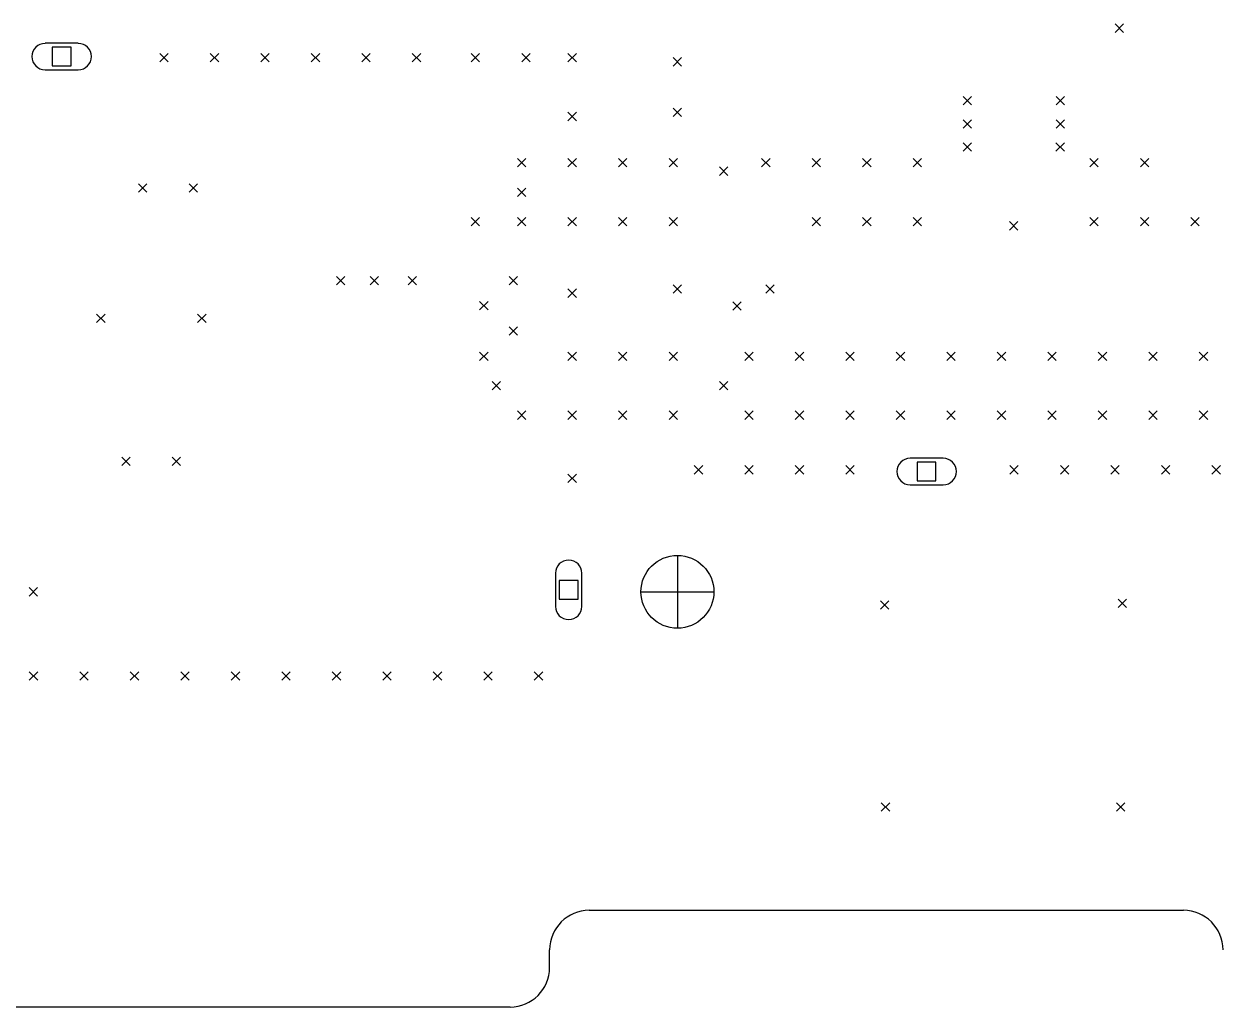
# Model space of a CAD drawing. Extents: x 3.56 to 8.19, y -7.27 to -2.1.
# Drawn here: x 4.939 to 6.363, y -5.874 to -4.705 of the extents above; entities that cross this region are included whole.
import ezdxf

# ---------------------------------------------------------------- set-up
doc = ezdxf.new("R2010")
doc.units = 0
doc.header["$MEASUREMENT"] = 0
doc.layers.add('BLACK', color=7, linetype='CONTINUOUS')

msp = doc.modelspace()

# ---------------------------------------------------------------- linework, layer by layer
at = {"layer": 'BLACK', "linetype": 'CONTINUOUS'}
for p, q in [((6.235, -4.705), (6.245, -4.715)), ((6.245, -4.705), (6.235, -4.715)), ((5.0031, -4.728), (4.9638, -4.728)), ((4.9946, -4.7326), (4.9723, -4.7326)), ((4.9723, -4.7326), (4.9723, -4.7549)), ((4.9946, -4.7549), (4.9946, -4.7326)), ((5.1, -4.74), (5.11, -4.75)), ((5.11, -4.74), (5.1, -4.75)), ((5.16, -4.74), (5.17, -4.75)), ((5.17, -4.74), (5.16, -4.75)), ((5.22, -4.74), (5.23, -4.75)), ((5.23, -4.74), (5.22, -4.75)), ((5.28, -4.74), (5.29, -4.75)), ((5.29, -4.74), (5.28, -4.75)), ((5.34, -4.74), (5.35, -4.75)), ((5.35, -4.74), (5.34, -4.75)), ((5.4, -4.74), (5.41, -4.75)), ((5.41, -4.74), (5.4, -4.75)), ((5.47, -4.74), (5.48, -4.75)), ((5.48, -4.74), (5.47, -4.75)), ((5.53, -4.74), (5.54, -4.75)), ((5.54, -4.74), (5.53, -4.75)), ((5.585, -4.74), (5.595, -4.75)), ((5.595, -4.74), (5.585, -4.75)), ((4.9723, -4.7549), (4.9946, -4.7549)), ((5.71, -4.745), (5.72, -4.755)), ((5.72, -4.745), (5.71, -4.755)), ((4.9638, -4.7595), (5.0031, -4.7595)), ((6.0544, -4.7913), (6.0644, -4.8013)), ((6.0644, -4.7913), (6.0544, -4.8013)), ((6.165, -4.7913), (6.175, -4.8013)), ((6.175, -4.7913), (6.165, -4.8013)), ((5.585, -4.81), (5.595, -4.82)), ((5.595, -4.81), (5.585, -4.82)), ((5.71, -4.805), (5.72, -4.815)), ((5.72, -4.805), (5.71, -4.815)), ((6.0544, -4.8188), (6.0644, -4.8288)), ((6.0644, -4.8188), (6.0544, -4.8288)), ((6.165, -4.8188), (6.175, -4.8288)), ((6.175, -4.8188), (6.165, -4.8288)), ((6.0544, -4.8464), (6.0644, -4.8564)), ((6.0644, -4.8464), (6.0544, -4.8564)), ((6.1647, -4.8464), (6.1747, -4.8564)), ((6.1747, -4.8464), (6.1647, -4.8564)), ((5.525, -4.865), (5.535, -4.875)), ((5.535, -4.865), (5.525, -4.875)), ((5.585, -4.865), (5.595, -4.875)), ((5.595, -4.865), (5.585, -4.875)), ((5.645, -4.865), (5.655, -4.875)), ((5.655, -4.865), (5.645, -4.875)), ((5.705, -4.865), (5.715, -4.875)), ((5.715, -4.865), (5.705, -4.875)), ((5.815, -4.865), (5.825, -4.875)), ((5.825, -4.865), (5.815, -4.875)), ((5.875, -4.865), (5.885, -4.875)), ((5.885, -4.865), (5.875, -4.875)), ((5.935, -4.865), (5.945, -4.875)), ((5.945, -4.865), (5.935, -4.875)), ((5.995, -4.865), (6.005, -4.875)), ((6.005, -4.865), (5.995, -4.875)), ((6.205, -4.865), (6.215, -4.875)), ((6.215, -4.865), (6.205, -4.875)), ((6.265, -4.865), (6.275, -4.875)), ((6.275, -4.865), (6.265, -4.875)), ((5.765, -4.875), (5.775, -4.885)), ((5.775, -4.875), (5.765, -4.885)), ((5.0748, -4.895), (5.0848, -4.905)), ((5.0848, -4.895), (5.0748, -4.905)), ((5.1348, -4.895), (5.1448, -4.905)), ((5.1448, -4.895), (5.1348, -4.905)), ((5.525, -4.9), (5.535, -4.91)), ((5.535, -4.9), (5.525, -4.91)), ((5.47, -4.935), (5.48, -4.945)), ((5.48, -4.935), (5.47, -4.945)), ((5.525, -4.935), (5.535, -4.945)), ((5.535, -4.935), (5.525, -4.945)), ((5.585, -4.935), (5.595, -4.945)), ((5.595, -4.935), (5.585, -4.945)), ((5.645, -4.935), (5.655, -4.945)), ((5.655, -4.935), (5.645, -4.945)), ((5.705, -4.935), (5.715, -4.945)), ((5.715, -4.935), (5.705, -4.945)), ((5.875, -4.935), (5.885, -4.945)), ((5.885, -4.935), (5.875, -4.945)), ((5.935, -4.935), (5.945, -4.945)), ((5.945, -4.935), (5.935, -4.945)), ((5.995, -4.935), (6.005, -4.945)), ((6.005, -4.935), (5.995, -4.945)), ((6.1096, -4.94), (6.1196, -4.95)), ((6.1196, -4.94), (6.1096, -4.95)), ((6.205, -4.935), (6.215, -4.945)), ((6.215, -4.935), (6.205, -4.945)), ((6.265, -4.935), (6.275, -4.945)), ((6.275, -4.935), (6.265, -4.945)), ((6.325, -4.935), (6.335, -4.945)), ((6.335, -4.935), (6.325, -4.945)), ((5.31, -5.005), (5.32, -5.015)), ((5.32, -5.005), (5.31, -5.015)), ((5.35, -5.005), (5.36, -5.015)), ((5.36, -5.005), (5.35, -5.015)), ((5.395, -5.005), (5.405, -5.015)), ((5.405, -5.005), (5.395, -5.015)), ((5.515, -5.005), (5.525, -5.015)), ((5.525, -5.005), (5.515, -5.015)), ((5.585, -5.02), (5.595, -5.03)), ((5.595, -5.02), (5.585, -5.03)), ((5.71, -5.015), (5.72, -5.025)), ((5.72, -5.015), (5.71, -5.025)), ((5.82, -5.015), (5.83, -5.025)), ((5.83, -5.015), (5.82, -5.025)), ((5.48, -5.035), (5.49, -5.045)), ((5.49, -5.035), (5.48, -5.045)), ((5.7808, -5.0352), (5.7908, -5.0452)), ((5.7908, -5.0352), (5.7808, -5.0452)), ((5.025, -5.05), (5.035, -5.06)), ((5.035, -5.05), (5.025, -5.06)), ((5.145, -5.05), (5.155, -5.06)), ((5.155, -5.05), (5.145, -5.06)), ((5.515, -5.065), (5.525, -5.075)), ((5.525, -5.065), (5.515, -5.075)), ((5.48, -5.095), (5.49, -5.105)), ((5.49, -5.095), (5.48, -5.105)), ((5.585, -5.095), (5.595, -5.105)), ((5.595, -5.095), (5.585, -5.105)), ((5.645, -5.095), (5.655, -5.105)), ((5.655, -5.095), (5.645, -5.105)), ((5.705, -5.095), (5.715, -5.105)), ((5.715, -5.095), (5.705, -5.105)), ((5.795, -5.095), (5.805, -5.105)), ((5.805, -5.095), (5.795, -5.105)), ((5.855, -5.095), (5.865, -5.105)), ((5.865, -5.095), (5.855, -5.105)), ((5.915, -5.095), (5.925, -5.105)), ((5.925, -5.095), (5.915, -5.105)), ((5.975, -5.095), (5.985, -5.105)), ((5.985, -5.095), (5.975, -5.105)), ((6.035, -5.095), (6.045, -5.105)), ((6.045, -5.095), (6.035, -5.105)), ((6.095, -5.095), (6.105, -5.105)), ((6.105, -5.095), (6.095, -5.105)), ((6.155, -5.095), (6.165, -5.105)), ((6.165, -5.095), (6.155, -5.105)), ((6.215, -5.095), (6.225, -5.105)), ((6.225, -5.095), (6.215, -5.105)), ((6.275, -5.095), (6.285, -5.105)), ((6.285, -5.095), (6.275, -5.105)), ((6.335, -5.095), (6.345, -5.105)), ((6.345, -5.095), (6.335, -5.105)), ((5.495, -5.13), (5.505, -5.14)), ((5.505, -5.13), (5.495, -5.14)), ((5.765, -5.13), (5.775, -5.14)), ((5.775, -5.13), (5.765, -5.14)), ((5.525, -5.165), (5.535, -5.175)), ((5.535, -5.165), (5.525, -5.175)), ((5.585, -5.165), (5.595, -5.175)), ((5.595, -5.165), (5.585, -5.175)), ((5.645, -5.165), (5.655, -5.175)), ((5.655, -5.165), (5.645, -5.175)), ((5.705, -5.165), (5.715, -5.175)), ((5.715, -5.165), (5.705, -5.175)), ((5.795, -5.165), (5.805, -5.175)), ((5.805, -5.165), (5.795, -5.175)), ((5.855, -5.165), (5.865, -5.175)), ((5.865, -5.165), (5.855, -5.175)), ((5.915, -5.165), (5.925, -5.175)), ((5.925, -5.165), (5.915, -5.175)), ((5.975, -5.165), (5.985, -5.175)), ((5.985, -5.165), (5.975, -5.175)), ((6.035, -5.165), (6.045, -5.175)), ((6.045, -5.165), (6.035, -5.175)), ((6.095, -5.165), (6.105, -5.175)), ((6.105, -5.165), (6.095, -5.175)), ((6.155, -5.165), (6.165, -5.175)), ((6.165, -5.165), (6.155, -5.175)), ((6.215, -5.165), (6.225, -5.175)), ((6.225, -5.165), (6.215, -5.175)), ((6.275, -5.165), (6.285, -5.175)), ((6.285, -5.165), (6.275, -5.175)), ((6.335, -5.165), (6.345, -5.175)), ((6.345, -5.165), (6.335, -5.175)), ((5.0548, -5.22), (5.0648, -5.23)), ((5.0648, -5.22), (5.0548, -5.23)), ((5.1148, -5.22), (5.1248, -5.23)), ((5.1248, -5.22), (5.1148, -5.23)), ((6.0308, -5.2212), (5.9914, -5.2212)), ((6.0222, -5.2258), (6, -5.2258)), ((6, -5.2258), (6, -5.2481)), ((6.0222, -5.2481), (6.0222, -5.2258)), ((5.585, -5.24), (5.595, -5.25)), ((5.595, -5.24), (5.585, -5.25)), ((5.735, -5.23), (5.745, -5.24)), ((5.745, -5.23), (5.735, -5.24)), ((5.795, -5.23), (5.805, -5.24)), ((5.805, -5.23), (5.795, -5.24)), ((5.855, -5.23), (5.865, -5.24)), ((5.865, -5.23), (5.855, -5.24)), ((5.915, -5.23), (5.925, -5.24)), ((5.925, -5.23), (5.915, -5.24)), ((6.11, -5.23), (6.12, -5.24)), ((6.12, -5.23), (6.11, -5.24)), ((6.17, -5.23), (6.18, -5.24)), ((6.18, -5.23), (6.17, -5.24)), ((6.23, -5.23), (6.24, -5.24)), ((6.24, -5.23), (6.23, -5.24)), ((6.29, -5.23), (6.3, -5.24)), ((6.3, -5.23), (6.29, -5.24)), ((6.35, -5.23), (6.36, -5.24)), ((6.36, -5.23), (6.35, -5.24)), ((5.9914, -5.2527), (6.0308, -5.2527)), ((6, -5.2481), (6.0222, -5.2481)), ((5.715, -5.3367), (5.715, -5.4233)), ((5.5701, -5.358), (5.5701, -5.3973)), ((5.597, -5.3665), (5.5747, -5.3665)), ((5.5747, -5.3665), (5.5747, -5.3888)), ((5.597, -5.3888), (5.597, -5.3665)), ((5.6016, -5.3973), (5.6016, -5.358)), ((4.9448, -5.375), (4.9548, -5.385)), ((4.9548, -5.375), (4.9448, -5.385)), ((5.6717, -5.38), (5.7583, -5.38)), ((5.5747, -5.3888), (5.597, -5.3888)), ((5.9562, -5.3907), (5.9662, -5.4007)), ((5.9662, -5.3907), (5.9562, -5.4007)), ((6.2387, -5.3887), (6.2487, -5.3987)), ((6.2487, -5.3887), (6.2387, -5.3987)), ((4.945, -5.475), (4.955, -5.485)), ((4.955, -5.475), (4.945, -5.485)), ((5.005, -5.475), (5.015, -5.485)), ((5.015, -5.475), (5.005, -5.485)), ((5.065, -5.475), (5.075, -5.485)), ((5.075, -5.475), (5.065, -5.485)), ((5.125, -5.475), (5.135, -5.485)), ((5.135, -5.475), (5.125, -5.485)), ((5.185, -5.475), (5.195, -5.485)), ((5.195, -5.475), (5.185, -5.485)), ((5.245, -5.475), (5.255, -5.485)), ((5.255, -5.475), (5.245, -5.485)), ((5.305, -5.475), (5.315, -5.485)), ((5.315, -5.475), (5.305, -5.485)), ((5.365, -5.475), (5.375, -5.485)), ((5.375, -5.475), (5.365, -5.485)), ((5.425, -5.475), (5.435, -5.485)), ((5.435, -5.475), (5.425, -5.485)), ((5.485, -5.475), (5.495, -5.485)), ((5.495, -5.475), (5.485, -5.485)), ((5.545, -5.475), (5.555, -5.485)), ((5.555, -5.475), (5.545, -5.485)), ((5.9572, -5.6308), (5.9672, -5.6408)), ((5.9672, -5.6308), (5.9572, -5.6408)), ((6.2367, -5.6308), (6.2467, -5.6408)), ((6.2467, -5.6308), (6.2367, -5.6408)), ((5.6102, -5.7586), (6.3162, -5.7586)), ((5.5632, -5.8266), (5.5632, -5.8056)), ((5.5162, -5.8736), (4.1903, -5.8736))]:
    msp.add_line(p, q, dxfattribs=at)
at = {"layer": 'BLACK'}
msp.add_circle((5.715, -5.38), 0.0433, dxfattribs=at)
for centre, radius, start, end in [((4.9638, -4.7438), 0.0157, 90, 270), ((5.0031, -4.7438), 0.0157, -90, 90), ((5.9914, -5.237), 0.0157, 90, 270), ((6.0308, -5.237), 0.0157, -90, 90), ((5.5858, -5.358), 0.0157, 0, 180), ((5.5858, -5.3973), 0.0157, 180, 360), ((5.6102, -5.8056), 0.047, 90, 180), ((6.3162, -5.8056), 0.047, 0, 90), ((5.5162, -5.8266), 0.047, -90, 0)]:
    msp.add_arc(centre, radius, start, end, dxfattribs=at)

doc.saveas('drawing.dxf')
